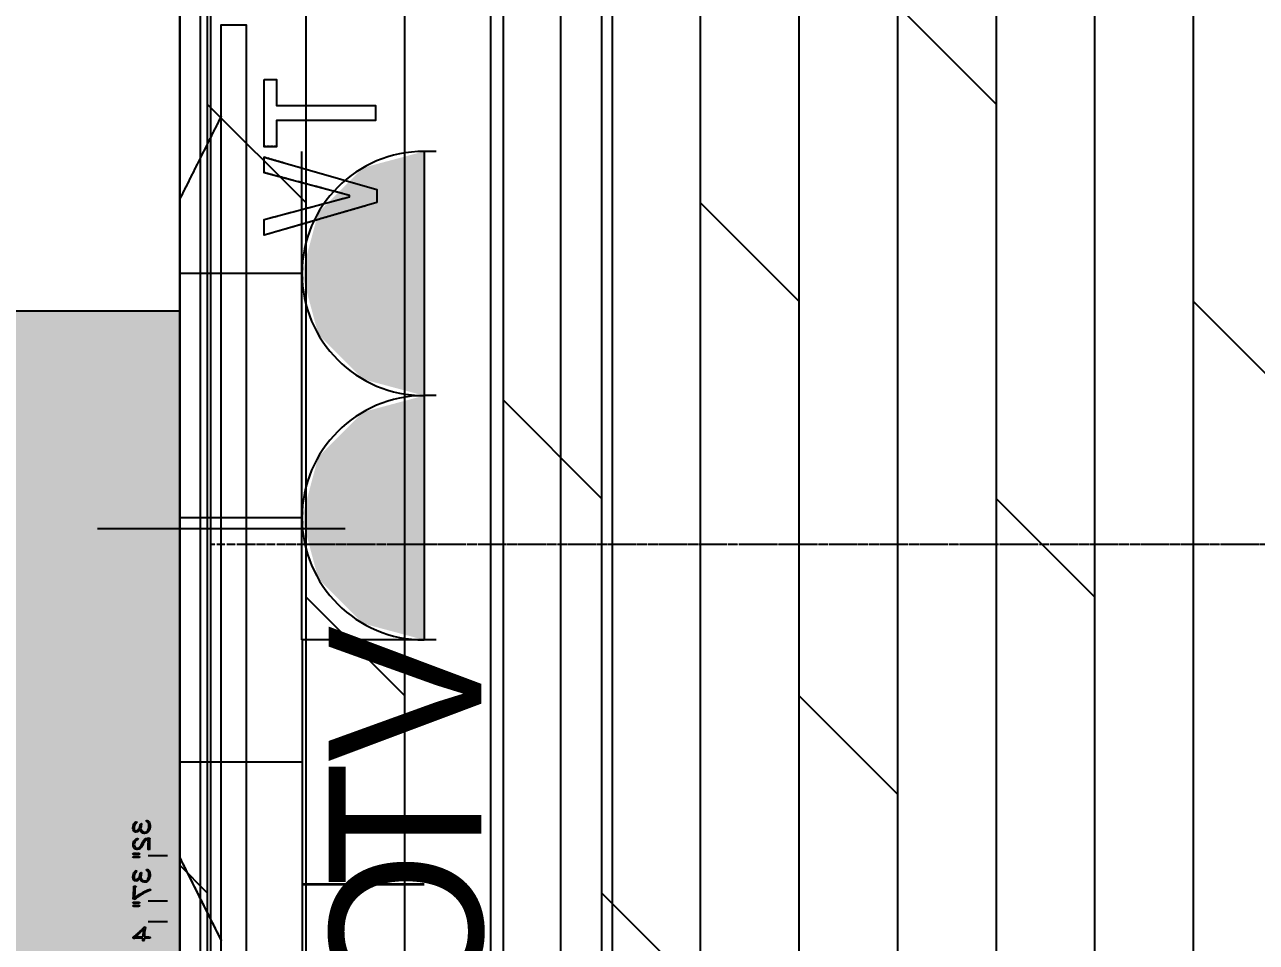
# Model space of a CAD drawing. Extents: x 675652 to 685374, y -153857 to -143837.
# Drawn here: x 681902 to 683092, y -150637 to -149750 of the extents above; entities that cross this region are included whole.
import ezdxf
from ezdxf.enums import TextEntityAlignment as Align

# ---------------------------------------------------------------- set-up
doc = ezdxf.new("R2010")
doc.units = 0
doc.header["$LTSCALE"] = 10
doc.header["$MEASUREMENT"] = 0
doc.linetypes.add('DASH', pattern=[0.35, 0.25, -0.1])
doc.linetypes.add('DOTE', pattern=[2.42, 2, -0.2, 0.02, -0.2])
for name, color, linetype in [('A-WALL', 7, 'Continuous'), ('A-WALL-HATH', 9, 'Continuous'), ('A-地面线', 3, 'Continuous'), ('A-天花尺寸', 3, 'Continuous'), ('A-天花线', 4, 'Continuous'), ('A-家具', 42, 'Continuous'), ('A-强弱电', 3, 'Continuous'), ('A-虚线家具', 8, 'Continuous'), ('AA$0$A-WALL', 7, 'Continuous')]:
    doc.layers.add(name, color=color, linetype=linetype)
doc.styles.add('_TCH_DIM', font='stylu.ttf')
doc.styles.add('_TCH_LABEL', font='stylu.ttf')
doc.styles.add('DIM_FONT', font='SIMPLEX.shx', dxfattribs={"width": 0.8})
doc.styles.get("Standard").update_dxf_attribs({"font": 'simhei.ttf'})

# ---------------------------------------------------------------- blocks, each defined once
blk = doc.blocks.new('532cdfdd')
at = {"layer": 'A-家具'}
for p, q in [((574972.4, -110053.4), (575211.9, -110053.4)), ((575092.1, -110539.8), (575092.1, -110053.4)), ((575116.1, -110053.4), (575116.1, -110539.8))]:
    blk.add_line(p, q, dxfattribs=at)
at = {"layer": 'A-家具', "color": 8}
for p, q in [((575019.7, -110336.3), (575019.9, -110335.9)), ((575020.3, -110336.9), (575019.7, -110336.3)), ((575019.9, -110335.9), (575020.4, -110335.7)), ((575020.4, -110335.7), (575021.4, -110336)), ((575021.4, -110336), (575022.5, -110337.1)), ((575006.8, -110343.1), (575006.9, -110341.5)), ((575007, -110344.7), (575006.8, -110343.1)), ((575006.9, -110341.5), (575007.3, -110340.1)), ((575007.6, -110345.9), (575007, -110344.7)), ((575007.3, -110340.1), (575007.8, -110339)), ((575007.6, -110346), (575007.6, -110345.9)), ((575008.7, -110346.9), (575007.6, -110346)), ((575007.8, -110339), (575008.6, -110337.8)), ((575008.1, -110341.6), (575008, -110343.1)), ((575008, -110343.1), (575008, -110343.8)), ((575008, -110343.8), (575008.4, -110345.2)), ((575008.4, -110340.6), (575008.1, -110341.6)), ((575009, -110339.2), (575008.4, -110340.6)), ((575008.4, -110345.2), (575008.5, -110345.3)), ((575008.5, -110345.3), (575009.8, -110345.9)), ((575008.6, -110337.8), (575009.3, -110337.2)), ((575009.7, -110347), (575008.7, -110346.9)), ((575009.5, -110338.5), (575009, -110339.2)), ((575009.3, -110337.2), (575009.8, -110337)), ((575010, -110338.1), (575009.5, -110338.5)), ((575011.1, -110346.7), (575009.7, -110347)), ((575009.8, -110337), (575010.3, -110337.1)), ((575009.8, -110345.9), (575010.7, -110345.6)), ((575010.5, -110337.5), (575010, -110338.1)), ((575010.3, -110337.1), (575010.5, -110337.5)), ((575010.7, -110345.6), (575011.9, -110344.7)), ((575011.9, -110346.2), (575011.1, -110346.7)), ((575011.9, -110344.7), (575012.3, -110344.3)), ((575012.8, -110345.2), (575011.9, -110346.2)), ((575012.3, -110344.3), (575013, -110343)), ((575013.6, -110343.8), (575012.8, -110345.2)), ((575013, -110343), (575013.5, -110341.4)), ((575013.5, -110341.4), (575013.8, -110340.3)), ((575014, -110345.4), (575013.6, -110343.8)), ((575013.8, -110340.3), (575013.9, -110339.6)), ((575013.9, -110339.6), (575014.6, -110338.7)), ((575014.7, -110346.6), (575014, -110345.4)), ((575014.7, -110341.6), (575014.5, -110343)), ((575014.5, -110343), (575014.5, -110343.1)), ((575014.5, -110343.1), (575014.8, -110344.7)), ((575014.6, -110338.7), (575015, -110338.8)), ((575014.8, -110340.7), (575014.7, -110341.6)), ((575015.1, -110347), (575014.7, -110346.6)), ((575015.1, -110339.2), (575014.8, -110340.7)), ((575014.8, -110344.7), (575015.5, -110345.9)), ((575015, -110338.8), (575015.1, -110339.2)), ((575016.3, -110347.8), (575015.1, -110347)), ((575015.5, -110345.9), (575016.6, -110346.7)), ((575017.7, -110348.2), (575016.3, -110347.8)), ((575016.6, -110346.7), (575018.1, -110347)), ((575018.1, -110348.2), (575017.7, -110348.2)), ((575018.1, -110347), (575018.8, -110346.9)), ((575019.5, -110348), (575018.1, -110348.2)), ((575018.8, -110346.9), (575020.1, -110346.3)), ((575020.8, -110347.3), (575019.5, -110348)), ((575020.1, -110346.3), (575021.1, -110345.2)), ((575020.4, -110337), (575020.3, -110336.9)), ((575021.6, -110337.9), (575020.4, -110337)), ((575021.8, -110346.2), (575020.8, -110347.3)), ((575021.1, -110345.2), (575021.3, -110344.9)), ((575021.3, -110344.9), (575021.8, -110343.7)), ((575021.8, -110338.3), (575021.6, -110337.9)), ((575022.2, -110339.7), (575021.8, -110338.3)), ((575021.8, -110343.7), (575022.2, -110342.2)), ((575021.9, -110346.1), (575021.8, -110346.2)), ((575022.6, -110344.9), (575021.9, -110346.1)), ((575022.2, -110340.5), (575022.2, -110339.7)), ((575022.2, -110342.2), (575022.2, -110340.5)), ((575022.5, -110337.1), (575022.8, -110337.6)), ((575023.1, -110343.6), (575022.6, -110344.9)), ((575022.8, -110337.6), (575023.2, -110339)), ((575023.3, -110342), (575023.1, -110343.6)), ((575023.2, -110339), (575023.4, -110340.6)), ((575023.4, -110340.6), (575023.3, -110342)), ((575006.9, -110359), (575007, -110357.9)), ((575007.1, -110360.6), (575006.9, -110359)), ((575007, -110357.9), (575007.3, -110356.5)), ((575007.6, -110361.9), (575007.1, -110360.6)), ((575007.3, -110356.5), (575007.8, -110355.6)), ((575007.8, -110355.6), (575008.8, -110354.4)), ((575008.2, -110357.5), (575008, -110359)), ((575008, -110359), (575008.2, -110360.3)), ((575008.6, -110356.5), (575008.2, -110357.5)), ((575008.2, -110360.3), (575008.8, -110361.6)), ((575009.5, -110355.3), (575008.6, -110356.5)), ((575008.8, -110354.4), (575010, -110353.5)), ((575010.1, -110354.8), (575009.5, -110355.3)), ((575010, -110353.5), (575011, -110353.2)), ((575011, -110354.3), (575010.1, -110354.8)), ((575011, -110353.2), (575011.5, -110353.3)), ((575011.7, -110353.7), (575011, -110354.3)), ((575011.5, -110353.3), (575011.7, -110353.7)), ((575013.1, -110361.7), (575014.2, -110360.6)), ((575014.2, -110360.5), (575014.8, -110359.5)), ((575014.2, -110360.6), (575014.2, -110360.5)), ((575014.8, -110359.5), (575015.6, -110357.9)), ((575015.7, -110360.1), (575015, -110361.4)), ((575015.6, -110357.9), (575016.4, -110356.3)), ((575016.6, -110358.5), (575015.7, -110360.1)), ((575016.4, -110356.3), (575017, -110355.3)), ((575016.8, -110358), (575016.6, -110358.5)), ((575017.4, -110356.8), (575016.8, -110358)), ((575017, -110355.2), (575018, -110354)), ((575017, -110355.3), (575017, -110355.2)), ((575018.2, -110355.4), (575017.4, -110356.8)), ((575018, -110354), (575019.2, -110353.2)), ((575019.1, -110354.6), (575018.2, -110355.4)), ((575020.4, -110354), (575019.1, -110354.6)), ((575019.2, -110353.2), (575019.4, -110353.2)), ((575019.4, -110353.2), (575020.7, -110352.7)), ((575021.7, -110353.8), (575020.4, -110354)), ((575020.7, -110352.7), (575022.3, -110352.6)), ((575021.5, -110363.4), (575021.7, -110353.8)), ((575022.3, -110352.6), (575022.9, -110352.7)), ((575022.8, -110353.7), (575022.7, -110363.4)), ((575023.1, -110353.5), (575022.8, -110353.7)), ((575022.9, -110352.7), (575023.2, -110353.2)), ((575023.2, -110353.2), (575023.1, -110353.5)), ((575006.7, -110367.8), (575006.9, -110367.4)), ((575006.9, -110368.2), (575006.7, -110367.8)), ((575006.7, -110370.9), (575006.9, -110370.6)), ((575006.9, -110371.3), (575006.7, -110370.9)), ((575006.9, -110367.4), (575007.6, -110367.4)), ((575007.6, -110368.4), (575006.9, -110368.2)), ((575006.9, -110370.6), (575007.6, -110370.4)), ((575007.6, -110371.4), (575006.9, -110371.3)), ((575008, -110362.5), (575007.6, -110361.9)), ((575007.6, -110367.4), (575012.3, -110367.4)), ((575012.3, -110368.4), (575007.6, -110368.4)), ((575007.6, -110370.4), (575012.3, -110370.4)), ((575012.3, -110371.4), (575007.6, -110371.4)), ((575009.2, -110363.4), (575008, -110362.5)), ((575008.8, -110361.6), (575009.5, -110362.2)), ((575010.5, -110363.7), (575009.2, -110363.4)), ((575009.5, -110362.2), (575010.9, -110362.6)), ((575010.9, -110363.8), (575010.5, -110363.7)), ((575010.9, -110362.6), (575011.2, -110362.6)), ((575012.4, -110363.5), (575010.9, -110363.8)), ((575011.2, -110362.6), (575012.6, -110362.1)), ((575012.3, -110367.4), (575013, -110367.4)), ((575013, -110368.2), (575012.3, -110368.4)), ((575012.3, -110370.4), (575013, -110370.6)), ((575013, -110371.3), (575012.3, -110371.4)), ((575012.7, -110363.4), (575012.4, -110363.5)), ((575012.6, -110362.1), (575013.1, -110361.7)), ((575013.9, -110362.6), (575012.7, -110363.4)), ((575013, -110367.4), (575013.2, -110367.8)), ((575013.2, -110367.8), (575013, -110368.2)), ((575013, -110370.6), (575013.2, -110370.9)), ((575013.2, -110370.9), (575013, -110371.3)), ((575014.3, -110362.2), (575013.9, -110362.6)), ((575015, -110361.4), (575014.3, -110362.2)), ((575021.7, -110364), (575021.5, -110363.4)), ((575021.5, -110369.4), (575040.2, -110369.4)), ((575022.1, -110364.1), (575021.7, -110364)), ((575022.5, -110364), (575022.1, -110364.1)), ((575022.7, -110363.4), (575022.5, -110364)), ((575009.3, -110384.4), (575009.8, -110384.2)), ((575009.8, -110384.2), (575010.3, -110384.3)), ((575010.3, -110384.3), (575010.5, -110384.7)), ((575019.7, -110383.5), (575019.9, -110383.1)), ((575020.3, -110384.1), (575019.7, -110383.5)), ((575019.9, -110383.1), (575020.4, -110382.9)), ((575020.4, -110384.2), (575020.3, -110384.1)), ((575020.4, -110382.9), (575021.4, -110383.2)), ((575021.6, -110385.1), (575020.4, -110384.2)), ((575021.4, -110383.2), (575022.5, -110384.3)), ((575022.5, -110384.3), (575022.8, -110384.8)), ((575006.8, -110390.3), (575006.9, -110388.7)), ((575007, -110391.9), (575006.8, -110390.3)), ((575006.9, -110388.7), (575007.3, -110387.3)), ((575007.6, -110393.2), (575007, -110391.9)), ((575007.3, -110387.3), (575007.8, -110386.2)), ((575008.7, -110394.1), (575007.6, -110393.2)), ((575007.6, -110393.2), (575007.6, -110393.2)), ((575007.8, -110386.2), (575008.6, -110385)), ((575008.1, -110388.8), (575008, -110390.4)), ((575008, -110390.4), (575008, -110391)), ((575008, -110391), (575008.4, -110392.4)), ((575008.4, -110387.8), (575008.1, -110388.8)), ((575009, -110386.4), (575008.4, -110387.8)), ((575008.4, -110392.4), (575008.5, -110392.5)), ((575008.5, -110392.5), (575009.8, -110393.1)), ((575008.6, -110385), (575009.3, -110384.4)), ((575009.7, -110394.2), (575008.7, -110394.1)), ((575009.5, -110385.8), (575009, -110386.4)), ((575010, -110385.3), (575009.5, -110385.8)), ((575011.1, -110393.9), (575009.7, -110394.2)), ((575009.8, -110393.1), (575010.7, -110392.9)), ((575010.5, -110384.7), (575010, -110385.3)), ((575010.7, -110392.9), (575011.9, -110391.9)), ((575011.9, -110393.4), (575011.1, -110393.9)), ((575011.9, -110391.9), (575012.3, -110391.5)), ((575012.8, -110392.4), (575011.9, -110393.4)), ((575012.3, -110391.5), (575013, -110390.2)), ((575013.6, -110391), (575012.8, -110392.4)), ((575013, -110390.2), (575013.5, -110388.7)), ((575013.5, -110388.7), (575013.8, -110387.5)), ((575014, -110392.6), (575013.6, -110391)), ((575013.8, -110387.5), (575013.9, -110386.8)), ((575013.9, -110386.8), (575014.6, -110385.9)), ((575014.7, -110393.8), (575014, -110392.6)), ((575014.7, -110388.8), (575014.5, -110390.2)), ((575014.5, -110390.2), (575014.5, -110390.4)), ((575014.5, -110390.4), (575014.8, -110391.9)), ((575014.6, -110385.9), (575015, -110386)), ((575014.8, -110387.9), (575014.7, -110388.8)), ((575015.1, -110394.2), (575014.7, -110393.8)), ((575015.1, -110386.4), (575014.8, -110387.9)), ((575014.8, -110391.9), (575015.5, -110393.1)), ((575015, -110386), (575015.1, -110386.4)), ((575016.3, -110395), (575015.1, -110394.2)), ((575015.5, -110393.1), (575016.6, -110393.9)), ((575017.7, -110395.4), (575016.3, -110395)), ((575016.6, -110393.9), (575018.1, -110394.2)), ((575018.1, -110395.4), (575017.7, -110395.4)), ((575018.1, -110394.2), (575018.8, -110394.1)), ((575019.5, -110395.2), (575018.1, -110395.4)), ((575018.8, -110394.1), (575020.1, -110393.5)), ((575020.8, -110394.5), (575019.5, -110395.2)), ((575020.1, -110393.5), (575021.1, -110392.4)), ((575021.8, -110393.4), (575020.8, -110394.5)), ((575021.1, -110392.4), (575021.3, -110392.1)), ((575021.3, -110392.1), (575021.8, -110390.9)), ((575021.8, -110385.5), (575021.6, -110385.1)), ((575022.2, -110386.9), (575021.8, -110385.5)), ((575021.8, -110390.9), (575022.2, -110389.4)), ((575021.9, -110393.3), (575021.8, -110393.4)), ((575022.6, -110392.1), (575021.9, -110393.3)), ((575022.2, -110387.7), (575022.2, -110386.9)), ((575022.2, -110389.4), (575022.2, -110387.7)), ((575023.1, -110390.7), (575022.6, -110392.1)), ((575022.8, -110384.8), (575023.2, -110386.2)), ((575023.3, -110389.2), (575023.1, -110390.7)), ((575023.2, -110386.2), (575023.4, -110387.8)), ((575023.4, -110387.8), (575023.3, -110389.2)), ((575007.3, -110408.3), (575007.4, -110406.8)), ((575007.4, -110405.3), (575007.5, -110403.7)), ((575007.4, -110406.8), (575007.4, -110405.3)), ((575007.5, -110400.5), (575007.6, -110399.3)), ((575007.5, -110402.1), (575007.5, -110400.5)), ((575007.5, -110403.7), (575007.5, -110402.1)), ((575007.6, -110399.3), (575008.1, -110399.1)), ((575008.1, -110399.1), (575009.5, -110399.2)), ((575008.4, -110407.7), (575008.3, -110409.3)), ((575008.5, -110406.5), (575008.4, -110407.7)), ((575008.6, -110403.8), (575008.5, -110405.2)), ((575008.5, -110405.2), (575008.5, -110406.5)), ((575008.8, -110400.2), (575008.6, -110400.2)), ((575008.6, -110400.2), (575008.6, -110400.5)), ((575008.6, -110400.5), (575008.6, -110402.2)), ((575008.6, -110402.2), (575008.6, -110403.8)), ((575008.9, -110400.2), (575008.8, -110400.2)), ((575009.5, -110400), (575008.9, -110400.2)), ((575009.5, -110399.2), (575009.8, -110399.6)), ((575009.8, -110399.6), (575009.5, -110400)), ((575010.3, -110409), (575011.6, -110408.1)), ((575011.6, -110408.1), (575012.8, -110407.3)), ((575012.8, -110407.3), (575013.2, -110407)), ((575013.2, -110407), (575014.6, -110406.2)), ((575014.5, -110407.5), (575013.2, -110408.3)), ((575015.7, -110406.7), (575014.5, -110407.5)), ((575014.6, -110406.2), (575015.9, -110405.4)), ((575017.1, -110406), (575015.7, -110406.7)), ((575015.9, -110405.4), (575017.2, -110404.8)), ((575018.5, -110405.3), (575017.1, -110406)), ((575017.2, -110404.8), (575018.5, -110404.1)), ((575018.5, -110404.1), (575019.9, -110403.4)), ((575019.3, -110404.9), (575018.5, -110405.3)), ((575020.7, -110404.3), (575019.3, -110404.9)), ((575019.9, -110403.4), (575021.2, -110402.9)), ((575022.1, -110403.7), (575020.7, -110404.3)), ((575021.2, -110402.9), (575022.3, -110402.5)), ((575023.1, -110403.4), (575022.1, -110403.7)), ((575022.3, -110402.5), (575023.4, -110402.2)), ((575023.8, -110403), (575023.1, -110403.4)), ((575023.4, -110402.2), (575023.8, -110402.3)), ((575023.8, -110402.3), (575024, -110402.6)), ((575024, -110402.6), (575023.8, -110403)), ((575006.7, -110415), (575006.9, -110414.7)), ((575006.9, -110415.5), (575006.7, -110415)), ((575006.7, -110418.2), (575006.9, -110417.8)), ((575006.9, -110418.5), (575006.7, -110418.2)), ((575006.9, -110414.7), (575007.6, -110414.5)), ((575007.6, -110415.6), (575006.9, -110415.5)), ((575006.9, -110417.8), (575007.6, -110417.7)), ((575007.6, -110418.7), (575006.9, -110418.5)), ((575007.1, -110410.5), (575007.2, -110409.7)), ((575007.1, -110411), (575007.1, -110410.5)), ((575007.3, -110411.8), (575007.1, -110411)), ((575007.2, -110409.7), (575007.3, -110408.3)), ((575007.8, -110412), (575007.3, -110411.8)), ((575007.6, -110414.5), (575012.3, -110414.5)), ((575012.3, -110415.6), (575007.6, -110415.6)), ((575007.6, -110417.7), (575012.3, -110417.7)), ((575012.3, -110418.7), (575007.6, -110418.7)), ((575008.5, -110411.6), (575007.8, -110412)), ((575008.3, -110409.3), (575008.2, -110410.6)), ((575008.2, -110410.6), (575009.1, -110409.9)), ((575010, -110410.6), (575008.5, -110411.6)), ((575009.1, -110409.9), (575010.3, -110409)), ((575010.7, -110410.1), (575010, -110410.6)), ((575012, -110409.2), (575010.7, -110410.1)), ((575013.2, -110408.3), (575012, -110409.2)), ((575012.3, -110414.5), (575013, -110414.7)), ((575013, -110415.5), (575012.3, -110415.6)), ((575012.3, -110417.7), (575013, -110417.8)), ((575013, -110418.5), (575012.3, -110418.7)), ((575013, -110414.7), (575013.2, -110415)), ((575013.2, -110415), (575013, -110415.5)), ((575013, -110417.8), (575013.2, -110418.2)), ((575013.2, -110418.2), (575013, -110418.5)), ((575021.5, -110413.4), (575040.2, -110413.4)), ((575012.3, -110444), (575012.7, -110443.6)), ((575012.7, -110443.6), (575013.8, -110442.6)), ((575014.4, -110443.4), (575013.2, -110444.5)), ((575013.8, -110442.6), (575014.9, -110441.5)), ((575015.5, -110442.4), (575014.4, -110443.4)), ((575014.9, -110441.5), (575016, -110440.5)), ((575016.5, -110441.3), (575015.5, -110442.4)), ((575016, -110440.5), (575017.1, -110439.4)), ((575017.4, -110440.4), (575016.5, -110441.3)), ((575016.9, -110444.2), (575017, -110443.4)), ((575017, -110443.4), (575017.2, -110441.9)), ((575017.1, -110439.4), (575017.6, -110438.8)), ((575017.2, -110441.9), (575017.4, -110440.4)), ((575017.6, -110438.8), (575018.2, -110438.6)), ((575018.1, -110443.6), (575018, -110445.1)), ((575018.3, -110442.1), (575018.1, -110443.6)), ((575018.2, -110438.6), (575018.6, -110438.8)), ((575018.5, -110440.6), (575018.3, -110442.1)), ((575018.7, -110439.9), (575018.5, -110440.6)), ((575018.6, -110438.8), (575018.8, -110439.3)), ((575018.8, -110439.3), (575018.7, -110439.9)), ((575021.5, -110433.4), (575040.2, -110433.4)), ((575006.9, -110449), (575007, -110448.6)), ((575007.1, -110449.5), (575006.9, -110449)), ((575007, -110448.6), (575007.4, -110448.3)), ((575007.6, -110449.6), (575007.1, -110449.5)), ((575007.4, -110448.3), (575007.7, -110448.1)), ((575008.3, -110449.6), (575007.6, -110449.6)), ((575007.7, -110448.1), (575008.8, -110447.1)), ((575009.8, -110449.5), (575008.3, -110449.6)), ((575008.8, -110447.1), (575010, -110446.1)), ((575010, -110447.4), (575008.8, -110448.4)), ((575008.8, -110448.4), (575010, -110448.3)), ((575011.3, -110449.5), (575009.8, -110449.5)), ((575010, -110446.1), (575011.1, -110445.1)), ((575011.1, -110446.4), (575010, -110447.4)), ((575010, -110448.3), (575011.8, -110448.2)), ((575011.1, -110445.1), (575012.3, -110444)), ((575012.3, -110445.4), (575011.1, -110446.4)), ((575012.8, -110449.4), (575011.3, -110449.5)), ((575011.8, -110448.2), (575011.9, -110448.2)), ((575011.9, -110448.2), (575013.3, -110448.2)), ((575013.2, -110444.5), (575012.3, -110445.4)), ((575014.3, -110449.4), (575012.8, -110449.4)), ((575013.3, -110448.2), (575014.8, -110448.2)), ((575015.2, -110449.4), (575014.3, -110449.4)), ((575014.8, -110448.2), (575016.5, -110448.2)), ((575016.5, -110449.4), (575015.2, -110449.4)), ((575016.3, -110451.1), (575016.4, -110449.5)), ((575016.3, -110451.2), (575016.3, -110451.1)), ((575016.5, -110452), (575016.3, -110451.2)), ((575016.4, -110449.5), (575016.5, -110449.4)), ((575016.5, -110448.2), (575016.6, -110447.2)), ((575016.9, -110452.2), (575016.5, -110452)), ((575016.6, -110447.2), (575016.7, -110445.7)), ((575016.7, -110445.7), (575016.9, -110444.2)), ((575017.5, -110451.4), (575016.9, -110452.2)), ((575017.6, -110450.3), (575017.5, -110451.4)), ((575019.2, -110449.4), (575017.6, -110449.4)), ((575017.6, -110449.4), (575017.6, -110450.3)), ((575017.8, -110446.7), (575017.7, -110448.2)), ((575017.7, -110448.2), (575018.3, -110448.2)), ((575018, -110445.1), (575017.8, -110446.7)), ((575018.3, -110448.2), (575019.4, -110448.2)), ((575020.7, -110449.4), (575019.2, -110449.4)), ((575019.4, -110448.2), (575021.3, -110448.2)), ((575022.2, -110449.5), (575020.7, -110449.4)), ((575021.3, -110448.2), (575021.7, -110448.2)), ((575021.7, -110448.2), (575023.1, -110448.4)), ((575022.7, -110449.5), (575022.2, -110449.5)), ((575023.3, -110449.4), (575022.7, -110449.5)), ((575023.1, -110448.4), (575023.5, -110448.9)), ((575023.5, -110448.9), (575023.3, -110449.4))]:
    blk.add_line(p, q, dxfattribs=at)
at = {"layer": 'A-家具'}
for points in [[(575092.1, -110053.4), (575092.1, -109567), (575116.1, -109567), (575116.1, -110053.4)], [(575092.1, -109655.1), (575052.1, -109735.1), (575052.1, -110053.4)], [(575052.1, -110053.4), (575052.1, -110371.8), (575092.1, -110451.8)]]:
    blk.add_lwpolyline(points, dxfattribs=at)
at = {"layer": 'A-家具', "color": 250}
for points in [[(575133.6, -109619.9), (575145.6, -109619.9), (575145.6, -109645), (575241.2, -109645), (575241.2, -109659.4), (575145.6, -109659.4), (575145.6, -109684.7), (575133.6, -109684.7)], [(575242.5, -109738.7), (575133.6, -109770.1), (575133.6, -109755.1), (575216.1, -109733), (575216.1, -109731.8), (575133.6, -109709.8), (575133.6, -109694.7), (575242.5, -109726.1)]]:
    blk.add_lwpolyline(points, close=True, dxfattribs=at)
blk = doc.blocks.new('$equip_U$00000254(c-王洪涛)')
for p, q in [((-0.32, 0.3194), (-0.32, 0.6394)), ((0.32, 0.6394), (0.32, 0.3194)), ((0.32, 0.3194), (-0.32, 0.3194)), ((0, 0.3197), (0, 0))]:
    blk.add_line(p, q)
at = {"color": 7, "style": '_TCH_LABEL'}
blk.add_attdef('$TEXT$', text='', height=0.256, dxfattribs=at).set_placement((3.0271, 1.0014), align=Align.MIDDLE_CENTER)
at = {"color": 7, "style": '_TCH_LABEL', "flags": 1}
blk.add_attdef('A', text='', height=0.000016, dxfattribs=at).set_placement((0, 0), align=Align.MIDDLE_CENTER)
blk = doc.blocks.new('$equip$00001237')
for p, q in [((-0.32, 0.672), (-0.32, 0.64)), ((0.32, 0.672), (0.32, 0.64)), ((-0.32, 0.64), (0.32, 0.64)), ((0.32, 0.32), (-0.32, 0.32)), ((0, 0.32), (0, 0))]:
    blk.add_line(p, q)
blk.add_arc((0, 0.64), 0.32, 180, 0)
for points in [[(0.2771, 0.48), (-0.2771, 0.48), (0.32, 0.64), (-0.32, 0.64)], [(0.16, 0.3629), (-0.16, 0.3629), (0.2771, 0.48), (-0.2771, 0.48)], [(0, 0.32), (0, 0.32), (0.16, 0.3629), (-0.16, 0.3629)]]:
    blk.add_solid(points)
at = {"flags": 9}
blk.add_attdef('A', (0, 0), '', height=0.0000128, dxfattribs=at)
blk = doc.blocks.new('5698sds')
at = {"layer": 'A-虚线家具', "linetype": 'DASH'}
for p, q in [((682051.7, -165378.3), (682051.7, -164178.3)), ((682351.7, -164178.3), (682351.7, -165378.3)), ((681972, -164763.1), (682211.5, -164763.1)), ((682091.7, -165249.5), (682091.7, -164763.1)), ((682115.7, -164763.1), (682115.7, -165249.5)), ((682154.1, -164778.3), (685121.7, -164778.3)), ((682006.4, -165052.7), (682006.5, -165051.2)), ((682006.6, -165054.3), (682006.4, -165052.7)), ((682006.5, -165051.2), (682006.9, -165049.7)), ((682006.9, -165049.7), (682007.4, -165048.6)), ((682007.4, -165048.6), (682008.2, -165047.4)), ((682007.7, -165051.2), (682007.6, -165052.8)), ((682007.6, -165052.8), (682007.6, -165053.4)), ((682008, -165050.2), (682007.7, -165051.2)), ((682008.6, -165048.8), (682008, -165050.2)), ((682008.2, -165047.4), (682008.9, -165046.8)), ((682009.1, -165048.2), (682008.6, -165048.8)), ((682008.9, -165046.8), (682009.4, -165046.6)), ((682009.6, -165047.7), (682009.1, -165048.2)), ((682009.4, -165046.6), (682009.9, -165046.7)), ((682010.1, -165047.1), (682009.6, -165047.7)), ((682009.9, -165046.7), (682010.1, -165047.1)), ((682011.9, -165053.9), (682012.6, -165052.6)), ((682012.6, -165052.6), (682013.1, -165051.1)), ((682013.1, -165051.1), (682013.3, -165049.9)), ((682013.3, -165049.9), (682013.5, -165049.2)), ((682013.5, -165049.2), (682014.2, -165048.3)), ((682014.3, -165051.2), (682014.1, -165052.7)), ((682014.1, -165052.7), (682014.1, -165052.8)), ((682014.1, -165052.8), (682014.4, -165054.3)), ((682014.2, -165048.3), (682014.6, -165048.4)), ((682014.4, -165050.3), (682014.3, -165051.2)), ((682014.7, -165048.9), (682014.4, -165050.3)), ((682014.6, -165048.4), (682014.7, -165048.9)), ((682019.3, -165045.9), (682019.5, -165045.5)), ((682019.9, -165046.5), (682019.3, -165045.9)), ((682019.5, -165045.5), (682020, -165045.3)), ((682020, -165046.6), (682019.9, -165046.5)), ((682020, -165045.3), (682021, -165045.6)), ((682021.2, -165047.5), (682020, -165046.6)), ((682021, -165045.6), (682022.1, -165046.7)), ((682021.4, -165047.9), (682021.2, -165047.5)), ((682021.8, -165049.3), (682021.4, -165047.9)), ((682021.4, -165053.3), (682021.8, -165051.8)), ((682021.8, -165050.1), (682021.8, -165049.3)), ((682021.8, -165051.8), (682021.8, -165050.1)), ((682022.1, -165046.7), (682022.4, -165047.2)), ((682022.4, -165047.2), (682022.8, -165048.6)), ((682022.9, -165051.6), (682022.7, -165053.2)), ((682022.8, -165048.6), (682023, -165050.2)), ((682023, -165050.2), (682022.9, -165051.6)), ((682007.1, -165055.6), (682006.6, -165054.3)), ((682007.2, -165055.6), (682007.1, -165055.6)), ((682008.3, -165056.5), (682007.2, -165055.6)), ((682007.4, -165065.2), (682008.4, -165064)), ((682007.6, -165053.4), (682008, -165054.8)), ((682008, -165054.8), (682008.1, -165054.9)), ((682008.1, -165054.9), (682009.4, -165055.5)), ((682009.3, -165056.6), (682008.3, -165056.5)), ((682008.4, -165064), (682009.6, -165063.1)), ((682009.7, -165064.4), (682009.1, -165065)), ((682010.7, -165056.3), (682009.3, -165056.6)), ((682009.4, -165055.5), (682010.3, -165055.3)), ((682009.6, -165063.1), (682010.6, -165062.8)), ((682010.6, -165063.9), (682009.7, -165064.4)), ((682010.3, -165055.3), (682011.5, -165054.3)), ((682010.6, -165062.8), (682011.1, -165062.9)), ((682011.3, -165063.3), (682010.6, -165063.9)), ((682011.5, -165055.8), (682010.7, -165056.3)), ((682011.1, -165062.9), (682011.3, -165063.3)), ((682011.5, -165054.3), (682011.9, -165053.9)), ((682012.4, -165054.8), (682011.5, -165055.8)), ((682013.2, -165053.4), (682012.4, -165054.8)), ((682013.6, -165055), (682013.2, -165053.4)), ((682014.3, -165056.2), (682013.6, -165055)), ((682014.7, -165056.6), (682014.3, -165056.2)), ((682014.4, -165054.3), (682015.1, -165055.5)), ((682015.9, -165057.4), (682014.7, -165056.6)), ((682015.1, -165055.5), (682016.2, -165056.3)), ((682017.3, -165057.8), (682015.9, -165057.4)), ((682016, -165065.9), (682016.6, -165064.9)), ((682016.2, -165056.3), (682017.7, -165056.6)), ((682016.6, -165064.8), (682017.6, -165063.7)), ((682016.6, -165064.9), (682016.6, -165064.8)), ((682017.7, -165057.8), (682017.3, -165057.8)), ((682017.6, -165063.7), (682018.8, -165062.8)), ((682017.7, -165056.6), (682018.4, -165056.5)), ((682019.1, -165057.6), (682017.7, -165057.8)), ((682018.7, -165064.2), (682017.8, -165065)), ((682018.4, -165056.5), (682019.7, -165055.9)), ((682020, -165063.6), (682018.7, -165064.2)), ((682018.8, -165062.8), (682019, -165062.8)), ((682019, -165062.8), (682020.3, -165062.3)), ((682020.4, -165056.9), (682019.1, -165057.6)), ((682019.7, -165055.9), (682020.7, -165054.8)), ((682021.3, -165063.4), (682020, -165063.6)), ((682020.3, -165062.3), (682021.9, -165062.2)), ((682021.4, -165055.8), (682020.4, -165056.9)), ((682020.7, -165054.8), (682020.9, -165054.5)), ((682020.9, -165054.5), (682021.4, -165053.3)), ((682021.1, -165073), (682021.3, -165063.4)), ((682021.5, -165055.7), (682021.4, -165055.8)), ((682022.2, -165054.5), (682021.5, -165055.7)), ((682021.9, -165062.2), (682022.5, -165062.3)), ((682022.7, -165053.2), (682022.2, -165054.5)), ((682022.4, -165063.3), (682022.3, -165073)), ((682022.7, -165063.1), (682022.4, -165063.3)), ((682022.5, -165062.3), (682022.8, -165062.8)), ((682022.8, -165062.8), (682022.7, -165063.1)), ((682006.5, -165068.6), (682006.6, -165067.5)), ((682006.7, -165070.2), (682006.5, -165068.6)), ((682006.6, -165067.5), (682006.9, -165066.1)), ((682007.2, -165071.5), (682006.7, -165070.2)), ((682006.9, -165066.1), (682007.4, -165065.2)), ((682007.6, -165072.1), (682007.2, -165071.5)), ((682007.8, -165067.1), (682007.6, -165068.6)), ((682007.6, -165068.6), (682007.8, -165069.9)), ((682008.8, -165073), (682007.6, -165072.1)), ((682008.2, -165066.2), (682007.8, -165067.1)), ((682007.8, -165069.9), (682008.4, -165071.2)), ((682009.1, -165065), (682008.2, -165066.2)), ((682008.4, -165071.2), (682009.1, -165071.8)), ((682010.1, -165073.4), (682008.8, -165073)), ((682009.1, -165071.8), (682010.5, -165072.2)), ((682010.5, -165073.4), (682010.1, -165073.4)), ((682010.5, -165072.2), (682010.8, -165072.2)), ((682012, -165073.1), (682010.5, -165073.4)), ((682010.8, -165072.2), (682012.2, -165071.7)), ((682012.3, -165073), (682012, -165073.1)), ((682012.2, -165071.7), (682012.7, -165071.3)), ((682013.5, -165072.2), (682012.3, -165073)), ((682012.7, -165071.3), (682013.8, -165070.2)), ((682013.9, -165071.8), (682013.5, -165072.2)), ((682013.8, -165070.2), (682014.4, -165069.1)), ((682013.8, -165070.2), (682013.8, -165070.2)), ((682014.6, -165071), (682013.9, -165071.8)), ((682014.4, -165069.1), (682015.2, -165067.5)), ((682015.3, -165069.8), (682014.6, -165071)), ((682015.2, -165067.5), (682016, -165065.9)), ((682016.2, -165068.1), (682015.3, -165069.8)), ((682016.4, -165067.6), (682016.2, -165068.1)), ((682017, -165066.4), (682016.4, -165067.6)), ((682017.8, -165065), (682017, -165066.4)), ((682021.3, -165073.6), (682021.1, -165073)), ((682021.7, -165073.7), (682021.3, -165073.6)), ((682022.1, -165073.6), (682021.7, -165073.7)), ((682022.3, -165073), (682022.1, -165073.6)), ((682006.3, -165077.4), (682006.5, -165077.1)), ((682006.5, -165077.9), (682006.3, -165077.4)), ((682006.3, -165080.6), (682006.5, -165080.2)), ((682006.5, -165080.9), (682006.3, -165080.6)), ((682006.5, -165077.1), (682007.2, -165077)), ((682007.2, -165078), (682006.5, -165077.9)), ((682006.5, -165080.2), (682007.2, -165080.1)), ((682007.2, -165081.1), (682006.5, -165080.9)), ((682007.2, -165077), (682011.9, -165077)), ((682011.9, -165078), (682007.2, -165078)), ((682007.2, -165080.1), (682011.9, -165080.1)), ((682011.9, -165081.1), (682007.2, -165081.1)), ((682011.9, -165077), (682012.6, -165077.1)), ((682012.6, -165077.9), (682011.9, -165078)), ((682011.9, -165080.1), (682012.6, -165080.2)), ((682012.6, -165080.9), (682011.9, -165081.1)), ((682012.6, -165077.1), (682012.8, -165077.4)), ((682012.8, -165077.4), (682012.6, -165077.9)), ((682012.6, -165080.2), (682012.8, -165080.6)), ((682012.8, -165080.6), (682012.6, -165080.9)), ((682021.1, -165079.1), (682039.8, -165079.1)), ((682006.4, -165099.9), (682006.5, -165098.4)), ((682006.6, -165101.5), (682006.4, -165099.9)), ((682006.5, -165098.4), (682006.9, -165096.9)), ((682006.9, -165096.9), (682007.4, -165095.8)), ((682007.4, -165095.8), (682008.2, -165094.6)), ((682007.7, -165098.4), (682007.6, -165100)), ((682007.6, -165100), (682007.6, -165100.7)), ((682008, -165097.4), (682007.7, -165098.4)), ((682008.6, -165096), (682008, -165097.4)), ((682008.2, -165094.6), (682008.9, -165094)), ((682009.1, -165095.4), (682008.6, -165096)), ((682008.9, -165094), (682009.4, -165093.8)), ((682009.6, -165094.9), (682009.1, -165095.4)), ((682009.4, -165093.8), (682009.9, -165094)), ((682010.1, -165094.3), (682009.6, -165094.9)), ((682009.9, -165094), (682010.1, -165094.3)), ((682011.9, -165101.1), (682012.6, -165099.8)), ((682012.6, -165099.8), (682013.1, -165098.3)), ((682013.1, -165098.3), (682013.3, -165097.1)), ((682013.3, -165097.1), (682013.5, -165096.4)), ((682013.5, -165096.4), (682014.2, -165095.5)), ((682014.3, -165098.4), (682014.1, -165099.9)), ((682014.1, -165099.9), (682014.1, -165100)), ((682014.1, -165100), (682014.4, -165101.5)), ((682014.2, -165095.5), (682014.6, -165095.7)), ((682014.4, -165097.5), (682014.3, -165098.4)), ((682014.7, -165096), (682014.4, -165097.5)), ((682014.6, -165095.7), (682014.7, -165096)), ((682019.3, -165093.1), (682019.5, -165092.7)), ((682019.9, -165093.8), (682019.3, -165093.1)), ((682019.5, -165092.7), (682020, -165092.6)), ((682020, -165093.8), (682019.9, -165093.8)), ((682020, -165092.6), (682021, -165092.8)), ((682021.2, -165094.8), (682020, -165093.8)), ((682020.9, -165101.7), (682021.4, -165100.5)), ((682021, -165092.8), (682022.1, -165093.9)), ((682021.4, -165095.1), (682021.2, -165094.8)), ((682021.8, -165096.5), (682021.4, -165095.1)), ((682021.4, -165100.5), (682021.8, -165099)), ((682021.8, -165097.3), (682021.8, -165096.5)), ((682021.8, -165099), (682021.8, -165097.3)), ((682022.1, -165093.9), (682022.4, -165094.4)), ((682022.7, -165100.4), (682022.2, -165101.7)), ((682022.4, -165094.4), (682022.8, -165095.8)), ((682022.9, -165098.8), (682022.7, -165100.4)), ((682022.8, -165095.8), (682023, -165097.4)), ((682023, -165097.4), (682022.9, -165098.8)), ((682007.1, -165102.8), (682006.6, -165101.5)), ((682007.2, -165102.8), (682007.1, -165102.8)), ((682007.1, -165110.1), (682007.2, -165108.9)), ((682007.1, -165111.7), (682007.1, -165110.1)), ((682007.1, -165113.4), (682007.1, -165111.7)), ((682008.3, -165103.7), (682007.2, -165102.8)), ((682007.2, -165108.9), (682007.7, -165108.7)), ((682007.6, -165100.7), (682008, -165102)), ((682007.7, -165108.7), (682009.1, -165108.8)), ((682008, -165102), (682008.1, -165102.1)), ((682008.1, -165102.1), (682009.4, -165102.7)), ((682008.4, -165109.8), (682008.2, -165109.8)), ((682008.2, -165109.8), (682008.2, -165110.1)), ((682008.2, -165110.1), (682008.2, -165111.8)), ((682008.2, -165111.8), (682008.2, -165113.4)), ((682009.3, -165103.9), (682008.3, -165103.7)), ((682008.5, -165109.8), (682008.4, -165109.8)), ((682009.1, -165109.7), (682008.5, -165109.8)), ((682009.1, -165108.8), (682009.4, -165109.2)), ((682009.4, -165109.2), (682009.1, -165109.7)), ((682010.7, -165103.5), (682009.3, -165103.9)), ((682009.4, -165102.7), (682010.3, -165102.5)), ((682010.3, -165102.5), (682011.5, -165101.5)), ((682011.5, -165103), (682010.7, -165103.5)), ((682011.5, -165101.5), (682011.9, -165101.1)), ((682012.4, -165102), (682011.5, -165103)), ((682013.2, -165100.7), (682012.4, -165102)), ((682013.6, -165102.2), (682013.2, -165100.7)), ((682014.3, -165103.5), (682013.6, -165102.2)), ((682014.7, -165103.8), (682014.3, -165103.5)), ((682014.4, -165101.5), (682015.1, -165102.7)), ((682015.9, -165104.7), (682014.7, -165103.8)), ((682015.1, -165102.7), (682016.2, -165103.5)), ((682017.3, -165105), (682015.9, -165104.7)), ((682016.2, -165103.5), (682017.7, -165103.8)), ((682017.7, -165105), (682017.3, -165105)), ((682017.7, -165103.8), (682018.4, -165103.7)), ((682019.1, -165104.8), (682017.7, -165105)), ((682018.4, -165103.7), (682019.7, -165103.2)), ((682020.4, -165104.1), (682019.1, -165104.8)), ((682019.7, -165103.2), (682020.7, -165102)), ((682021.4, -165103), (682020.4, -165104.1)), ((682020.7, -165102), (682020.9, -165101.7)), ((682020.8, -165112.5), (682021.9, -165112.1)), ((682021.5, -165102.9), (682021.4, -165103)), ((682022.2, -165101.7), (682021.5, -165102.9)), ((682021.9, -165112.1), (682023, -165111.8)), ((682023, -165111.8), (682023.4, -165111.9)), ((682023.4, -165111.9), (682023.6, -165112.3)), ((682023.6, -165112.3), (682023.4, -165112.6)), ((682006.3, -165124.7), (682006.5, -165124.3)), ((682006.5, -165124.3), (682007.2, -165124.2)), ((682006.7, -165120.1), (682006.8, -165119.3)), ((682006.7, -165120.7), (682006.7, -165120.1)), ((682006.9, -165121.4), (682006.7, -165120.7)), ((682006.8, -165119.3), (682006.9, -165117.9)), ((682006.9, -165117.9), (682007, -165116.4)), ((682007.4, -165121.6), (682006.9, -165121.4)), ((682007, -165114.9), (682007.1, -165113.4)), ((682007, -165116.4), (682007, -165114.9)), ((682007.2, -165124.2), (682011.9, -165124.2)), ((682008.1, -165121.3), (682007.4, -165121.6)), ((682007.9, -165118.9), (682007.8, -165120.2)), ((682007.8, -165120.2), (682008.7, -165119.6)), ((682008, -165117.4), (682007.9, -165118.9)), ((682008.1, -165116.1), (682008, -165117.4)), ((682008.2, -165113.4), (682008.1, -165114.9)), ((682008.1, -165114.9), (682008.1, -165116.1)), ((682009.6, -165120.2), (682008.1, -165121.3)), ((682008.7, -165119.6), (682009.9, -165118.6)), ((682010.3, -165119.7), (682009.6, -165120.2)), ((682009.9, -165118.6), (682011.2, -165117.8)), ((682011.6, -165118.8), (682010.3, -165119.7)), ((682011.2, -165117.8), (682012.4, -165116.9)), ((682012.8, -165117.9), (682011.6, -165118.8)), ((682011.9, -165124.2), (682012.6, -165124.3)), ((682012.4, -165116.9), (682012.8, -165116.6)), ((682012.6, -165124.3), (682012.8, -165124.7)), ((682012.8, -165116.6), (682014.2, -165115.8)), ((682014.1, -165117.1), (682012.8, -165117.9)), ((682015.3, -165116.4), (682014.1, -165117.1)), ((682014.2, -165115.8), (682015.5, -165115.1)), ((682016.7, -165115.6), (682015.3, -165116.4)), ((682015.5, -165115.1), (682016.8, -165114.4)), ((682018.1, -165114.9), (682016.7, -165115.6)), ((682016.8, -165114.4), (682018.1, -165113.7)), ((682018.1, -165113.7), (682019.5, -165113.1)), ((682018.9, -165114.6), (682018.1, -165114.9)), ((682020.3, -165113.9), (682018.9, -165114.6)), ((682019.5, -165113.1), (682020.8, -165112.5)), ((682021.7, -165113.4), (682020.3, -165113.9)), ((682021.1, -165123.1), (682039.8, -165123.1)), ((682022.7, -165113), (682021.7, -165113.4)), ((682023.4, -165112.6), (682022.7, -165113)), ((682006.5, -165125.1), (682006.3, -165124.7)), ((682006.3, -165127.8), (682006.5, -165127.4)), ((682006.5, -165128.2), (682006.3, -165127.8)), ((682007.2, -165125.2), (682006.5, -165125.1)), ((682006.5, -165127.4), (682007.2, -165127.3)), ((682007.2, -165128.3), (682006.5, -165128.2)), ((682011.9, -165125.2), (682007.2, -165125.2)), ((682007.2, -165127.3), (682011.9, -165127.3)), ((682011.9, -165128.3), (682007.2, -165128.3)), ((682012.6, -165125.1), (682011.9, -165125.2)), ((682011.9, -165127.3), (682012.6, -165127.4)), ((682012.6, -165128.2), (682011.9, -165128.3)), ((682012.8, -165124.7), (682012.6, -165125.1)), ((682012.6, -165127.4), (682012.8, -165127.8)), ((682012.8, -165127.8), (682012.6, -165128.2)), ((682021.1, -165143.1), (682039.8, -165143.1)), ((682006.5, -165158.6), (682006.6, -165158.3)), ((682006.7, -165159.1), (682006.5, -165158.6)), ((682006.6, -165158.3), (682007, -165157.9)), ((682007.2, -165159.2), (682006.7, -165159.1)), ((682007, -165157.9), (682007.3, -165157.7)), ((682007.9, -165159.2), (682007.2, -165159.2)), ((682007.3, -165157.7), (682008.4, -165156.7)), ((682009.4, -165159.1), (682007.9, -165159.2)), ((682008.4, -165156.7), (682009.6, -165155.7)), ((682009.6, -165157), (682008.4, -165158)), ((682008.4, -165158), (682009.6, -165157.9)), ((682010.9, -165159.1), (682009.4, -165159.1)), ((682009.6, -165155.7), (682010.7, -165154.7)), ((682010.7, -165156), (682009.6, -165157)), ((682009.6, -165157.9), (682011.4, -165157.9)), ((682010.7, -165154.7), (682011.9, -165153.7)), ((682011.9, -165155), (682010.7, -165156)), ((682012.4, -165159), (682010.9, -165159.1)), ((682011.4, -165157.9), (682011.5, -165157.9)), ((682011.5, -165157.9), (682012.8, -165157.8)), ((682011.9, -165153.7), (682012.3, -165153.3)), ((682012.8, -165154.1), (682011.9, -165155)), ((682012.3, -165153.3), (682013.4, -165152.2)), ((682013.9, -165159), (682012.4, -165159)), ((682014, -165153), (682012.8, -165154.1)), ((682012.8, -165157.8), (682014.4, -165157.8)), ((682013.4, -165152.2), (682014.5, -165151.2)), ((682014.8, -165159), (682013.9, -165159)), ((682015.1, -165152), (682014, -165153)), ((682014.4, -165157.8), (682016.1, -165157.8)), ((682014.5, -165151.2), (682015.6, -165150.1)), ((682016.1, -165159), (682014.8, -165159)), ((682016.1, -165150.9), (682015.1, -165152)), ((682015.6, -165150.1), (682016.7, -165149)), ((682015.9, -165160.7), (682016, -165159.2)), ((682016, -165159.2), (682016.1, -165159)), ((682017, -165150), (682016.1, -165150.9)), ((682016.1, -165157.8), (682016.2, -165156.8)), ((682016.2, -165156.8), (682016.3, -165155.3)), ((682016.3, -165155.3), (682016.5, -165153.8)), ((682016.5, -165153.8), (682016.6, -165153)), ((682016.6, -165153), (682016.8, -165151.5)), ((682016.7, -165149), (682017.2, -165148.4)), ((682016.8, -165151.5), (682017, -165150)), ((682017.2, -165160), (682017.1, -165161)), ((682017.2, -165148.4), (682017.8, -165148.2)), ((682018.8, -165159), (682017.2, -165159)), ((682017.2, -165159), (682017.2, -165160)), ((682017.4, -165156.3), (682017.3, -165157.9)), ((682017.3, -165157.9), (682017.9, -165157.9)), ((682017.6, -165154.7), (682017.4, -165156.3)), ((682017.7, -165153.2), (682017.6, -165154.7)), ((682017.9, -165151.7), (682017.7, -165153.2)), ((682017.8, -165148.2), (682018.2, -165148.4)), ((682018.1, -165150.3), (682017.9, -165151.7)), ((682017.9, -165157.9), (682019, -165157.8)), ((682018.3, -165149.5), (682018.1, -165150.3)), ((682018.2, -165148.4), (682018.4, -165148.9)), ((682018.4, -165148.9), (682018.3, -165149.5)), ((682020.3, -165159), (682018.8, -165159)), ((682019, -165157.8), (682020.9, -165157.8)), ((682021.8, -165159.1), (682020.3, -165159)), ((682020.9, -165157.8), (682021.3, -165157.8)), ((682021.3, -165157.8), (682022.7, -165158)), ((682022.3, -165159.1), (682021.8, -165159.1)), ((682022.9, -165159), (682022.3, -165159.1)), ((682022.7, -165158), (682023.1, -165158.5)), ((682023.1, -165158.5), (682022.9, -165159)), ((682015.9, -165160.8), (682015.9, -165160.7)), ((682016.1, -165161.6), (682015.9, -165160.8)), ((682016.5, -165161.8), (682016.1, -165161.6)), ((682017.1, -165161), (682016.5, -165161.8))]:
    blk.add_line(p, q, dxfattribs=at)
for points in [[(683819.4, -163878.4), (683819.4, -163578.4), (682419.4, -163578.4), (682419.4, -165991), (683819.4, -165991), (683819.4, -165691)], [(683769.4, -163878.1), (683769.4, -163628.1), (682469.4, -163628.1), (682469.4, -165940.6), (683769.4, -165940.6), (683769.4, -165690.6)], [(682091.7, -164763.1), (682091.7, -164276.7), (682115.7, -164276.7), (682115.7, -164763.1)], [(682091.7, -164364.7), (682051.7, -164444.7), (682051.7, -164763.1)], [(682051.7, -164763.1), (682051.7, -165081.4), (682091.7, -165161.4)]]:
    blk.add_lwpolyline(points, dxfattribs=at)
for points in [[(682133.2, -164329.5), (682145.2, -164329.5), (682145.2, -164354.6), (682240.8, -164354.6), (682240.8, -164369.1), (682145.2, -164369.1), (682145.2, -164394.3), (682133.2, -164394.3)], [(682242.1, -164448.4), (682133.2, -164479.8), (682133.2, -164464.7), (682215.7, -164442.7), (682215.7, -164441.4), (682133.2, -164419.4), (682133.2, -164404.3), (682242.1, -164435.8)]]:
    blk.add_lwpolyline(points, close=True, dxfattribs=at)
at = {"layer": 'A-虚线家具', "linetype": 'DASH', "style": 'DIM_FONT', "width": 0.8, "flags": 9}
for tag in ['YSIZE', 'XSIZE']:
    blk.add_attdef(tag, (679517.7, -159540.5), '', height=0.454, dxfattribs=at)

msp = doc.modelspace()

# ---------------------------------------------------------------- linework, layer by layer
at = {"layer": 'A-家具'}
msp.add_line((682419.4, -149052), (682419.4, -151464.5), dxfattribs=at)
at = {"layer": 'A-家具', "color": 8}
msp.add_line((682469.4, -149101.6), (682469.4, -151414.2), dxfattribs=at)

# ---------------------------------------------------------------- next in the draw order: block references
at = {"layer": 'A-虚线家具', "color": 3}
msp.add_blockref('5698sds', (0, 14526.5), dxfattribs=at)

# ---------------------------------------------------------------- next in the draw order: hatches: boundary and pattern name
at = {"layer": 'A-WALL-HATH'}
msp.add_hatch(color=256, dxfattribs=at).paths.add_polyline_path([(682051.7, -151926.8), (682051.7, -150026.8), (681851.7, -150026.8), (681851.7, -151926.8), (681051.7, -151926.8), (681051.7, -152126.8), (682951.7, -152126.8), (682951.7, -151926.8)])
at = {"layer": 'A-地面线'}
h = msp.add_hatch(dxfattribs=at)
h.set_pattern_fill('DOLMIT', color=8, scale=120, angle=90, double=1)
h.set_pattern_definition([(90, (0, 0), (-95.249047, 6e-15), []), (135, (0, 0), (-190.49796, -190.49796), [134.70255, -269.4048])])
h.paths.add_polyline_path([(685151.7, -147976.8), (683751.7, -147976.8), (683751.7, -148576.8), (683061.7, -148576.8), (683061.7, -148591.8), (683041.7, -148591.8), (683036.7, -148591.8), (683011.7, -148591.8), (683011.7, -148576.8), (683001.7, -148576.8), (682192, -148576.8), (682192, -148591.8), (682167, -148591.8), (682142, -148591.8), (682051.7, -148576.8), (682051.7, -151926.8), (682951.7, -151926.8), (684751.7, -151926.8), (685151.7, -151926.8)])
h.paths.add_polyline_path([(681851.7, -148676.8), (680361.7, -148676.8), (680361.7, -148691.8), (680341.7, -148691.8), (680336.7, -148691.8), (680311.7, -148691.8), (680311.7, -148676.8), (680301.7, -148676.9), (680301.7, -148676.9), (679491.7, -148676.9), (679491.7, -148691.8), (679466.7, -148691.8), (679441.7, -148691.8), (679351.7, -148676.8), (679351.7, -151926.8), (679551.7, -151926.8), (681051.7, -151926.8), (681351.7, -151926.8), (681851.7, -151926.8)])
h.paths.add_polyline_path([(685151.7, -144926.8), (684501.7, -144926.8), (683301.7, -144926.8), (682651.7, -144926.8), (682651.7, -147326.8), (682691.7, -147326.8), (682691.7, -147311.8), (682711.7, -147311.8), (682716.7, -147311.8), (682741.7, -147311.8), (682741.7, -147326.8), (682751.7, -147326.8), (683561.5, -147326.8), (683561.5, -147311.8), (683586.5, -147311.8), (683611.5, -147311.8), (683751.7, -147326.8), (683751.7, -147876.8), (685151.7, -147876.8)])

# ---------------------------------------------------------------- next in the draw order: linework, layer by layer
at = {"layer": 'A-WALL', "color": 6}
for p, q in [((682051.7, -150026.8), (681851.7, -150026.8)), ((682051.7, -151926.8), (682051.7, -150026.8))]:
    msp.add_line(p, q, dxfattribs=at)
at = {"layer": 'A-天花尺寸', "color": 1, "linetype": 'DOTE', "ltscale": 0.4}
msp.add_line((685121.7, -150252.1), (682081.7, -150252.1), dxfattribs=at)
at = {"layer": 'A-天花线', "color": 3}
msp.add_lwpolyline([(682071.7, -148596.8), (685131.7, -148596.8), (685131.7, -151906.8), (682071.7, -151906.8)], close=True, dxfattribs=at)
at = {"layer": 'A-天花线'}
msp.add_lwpolyline([(682081.7, -148606.8), (685121.7, -148606.8), (685121.7, -151896.8), (682081.7, -151896.8)], close=True, dxfattribs=at)
at = {"layer": 'A-家具', "color": 8, "linetype": 'DASH'}
msp.add_line((682154.1, -150251.8), (685121.7, -150251.8), dxfattribs=at)
at = {"layer": 'A-家具'}
msp.add_lwpolyline([(682051.7, -149651.8), (682351.7, -149651.8), (682351.7, -150851.8), (682051.7, -150851.8)], close=True, dxfattribs=at)
at = {"layer": 'AA$0$A-WALL'}
msp.add_line((682051.7, -148576.8), (682051.7, -151926.8), dxfattribs=at)

# ---------------------------------------------------------------- next in the draw order: block references
at = {"layer": 'A-家具'}
msp.add_blockref('532cdfdd', (106999.6, -40183.2), dxfattribs=at)
at = {"layer": 'A-强弱电', "xscale": 368.7009804528498, "yscale": 368.7009804528498, "zscale": 368.7009804528498, "rotation": 270}
for p in [(682051.7, -149990.4), (682051.7, -150226.4)]:
    msp.add_blockref('$equip$00001237', p, dxfattribs=at)
at = {"layer": 'A-强弱电', "extrusion": (0, 0, -1)}
ref = msp.add_blockref('$equip_U$00000254(c-王洪涛)', (-682051.9, -150462.5), dxfattribs=dict(at, xscale=368.9411765313707, yscale=368.9411765313707, zscale=-368.9411765313707, rotation=90.00000000000001))
ref.add_attrib('$TEXT$', 'TV', dxfattribs={"layer": '0', "color": 7, "height": 147.58, "rotation": 90, "style": '_TCH_DIM'}).set_placement((682269.3, -150456.7), align=Align.MIDDLE_CENTER)
ref = msp.add_blockref('$equip_U$00000254(c-王洪涛)', (-682051.9, -150698.6), dxfattribs=dict(at, xscale=368.9411765313707, yscale=368.9411765313707, zscale=-368.9411765313707, rotation=90.00000000000001))
ref.add_attrib('$TEXT$', 'TO', dxfattribs={"layer": '0', "color": 7, "height": 147.58, "rotation": 90, "style": '_TCH_DIM'}).set_placement((682270.4, -150686.4), align=Align.MIDDLE_CENTER)

doc.saveas('drawing.dxf')
